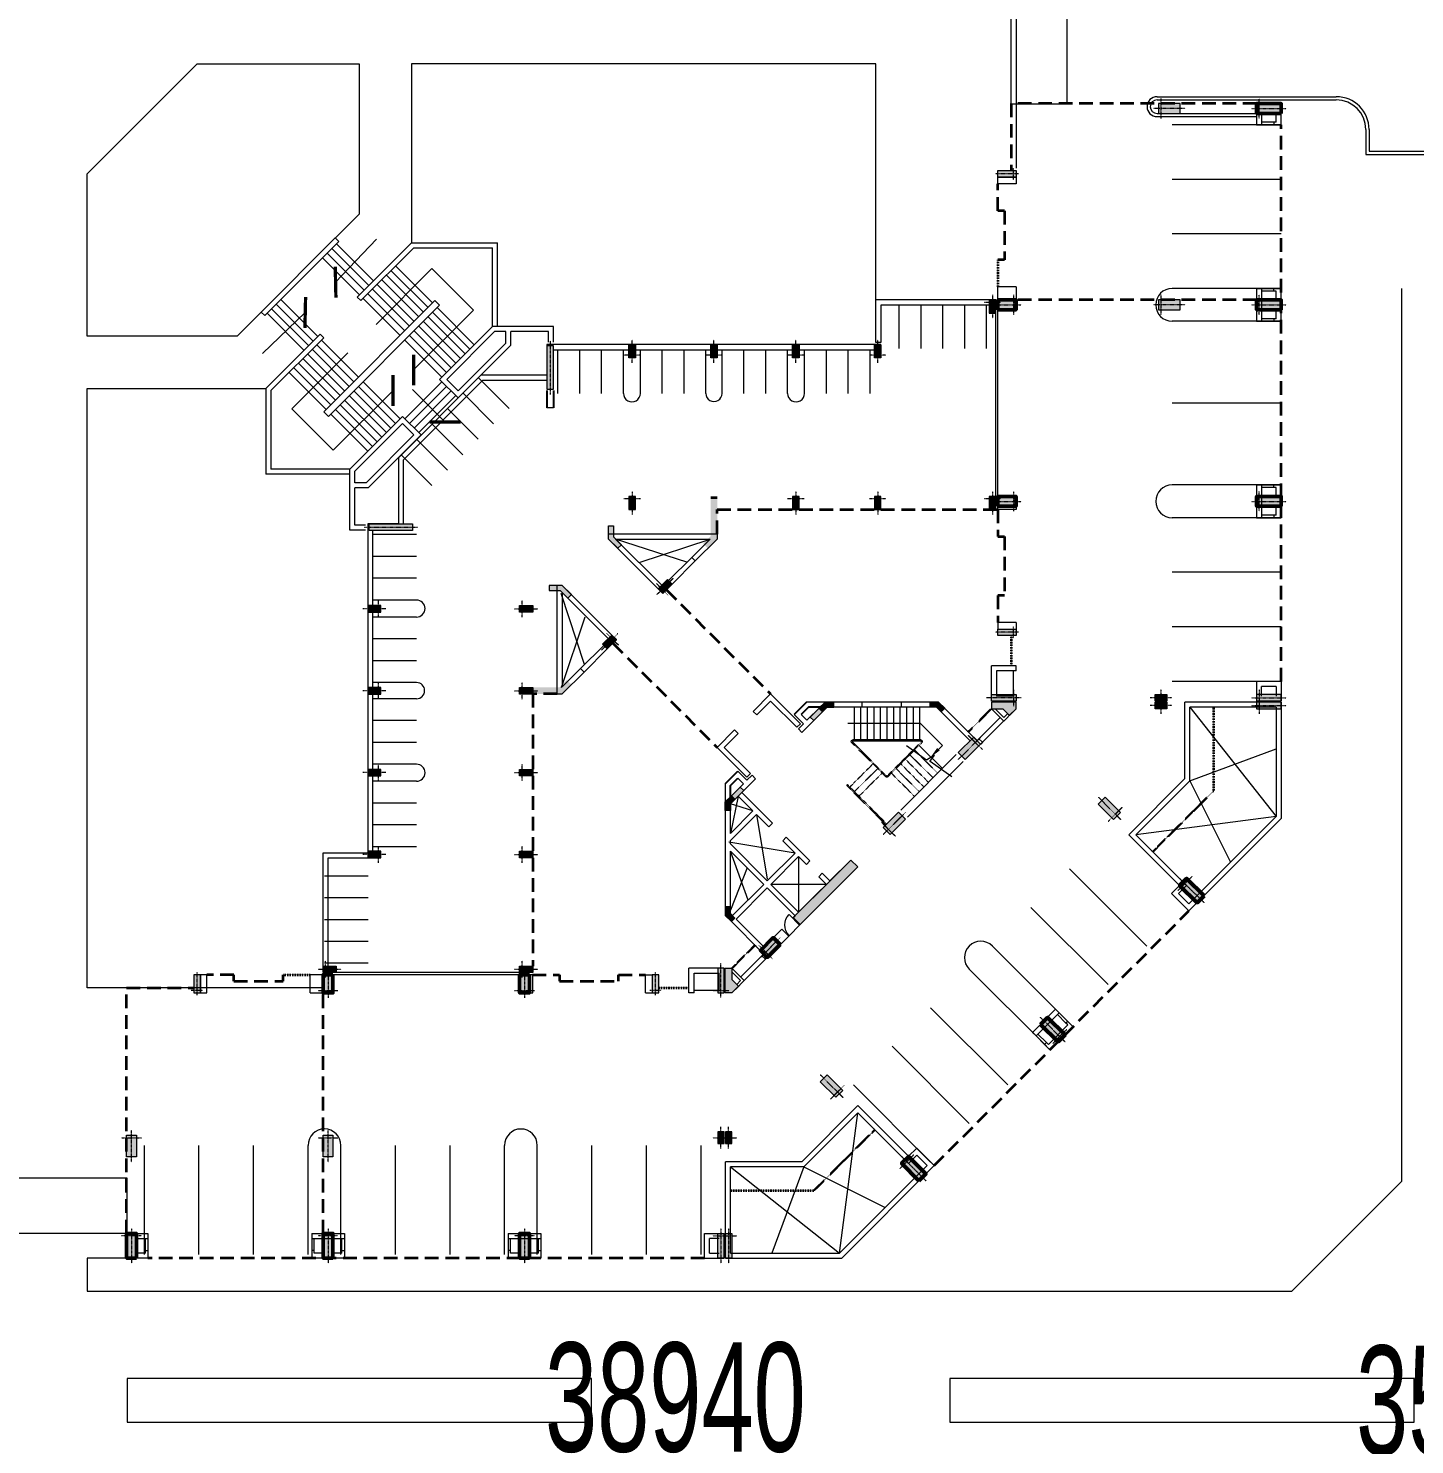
# Model space of a CAD drawing. Header units: inches. Extents: x 5542223 to 12533222, y 497239 to 5189502.
# Drawn here: x 7042646 to 7106153, y 2111526 to 2176415 of the extents above; entities that cross this region are included whole.
import ezdxf

# ---------------------------------------------------------------- set-up
doc = ezdxf.new("R2010")
doc.units = ezdxf.units.IN
doc.header["$MEASUREMENT"] = 0
for name, pattern in [('CENTER2', [1.125, 0.75, -0.125, 0.125, -0.125]), ('HIDDEN2', [0.1875, 0.125, -0.0625]), ('HIDDENX2', [0.75, 0.5, -0.25])]:
    doc.linetypes.add(name, pattern=pattern)
doc.layers.get('0').update_dxf_attribs({"color": 1})
for name, color, linetype, lineweight in [('BlockSch', 7, 'Continuous', 30), ('DOOR', 7, 'Continuous', 9), ('Parapet', 253, 'Continuous', 9), ('parking', 7, 'Continuous', 13), ('Phase-I', 253, 'Continuous', 13), ('Road', 7, 'Continuous', 15), ('Road_CStone', 8, 'Continuous', 15), ('S_COL', 7, 'Continuous', 9), ('S_COLFILL', 7, 'Continuous', 0), ('S_Ele2', 7, 'Continuous', 15), ('S_elev5', 253, 'Continuous', 25), ('S_GRID', 7, 'CENTER2', 9), ('S_Projection', 8, 'HIDDEN2', 35), ('S_Railling', 7, 'Continuous', 13), ('s_stair', 253, 'Continuous', 15), ('S_WALL', 7, 'Continuous', 15), ('S_WinCill', 7, 'Continuous', 13), ('SchLandscape', 7, 'Continuous', 13), ('SchSteps', 9, 'Continuous', 18), ('WALL', 7, 'Continuous', 30)]:
    doc.layers.add(name, color=color, linetype=linetype, lineweight=lineweight)
doc.layers.add('C_Wall', color=7, linetype='Continuous', lineweight=25, true_color=0x46007b, plot=False)
doc.styles.add('NITIN', font='ARIALN.TTF', dxfattribs={"width": 0.75})
doc.styles.add('shweta', font='arial.ttf')
doc.dimstyles.new('Dim', dxfattribs={"dimtxt": 5000, "dimasz": 3000, "dimexe": 200, "dimexo": 100, "dimgap": 1000, "dimtad": 1, "dimtxsty": 'NITIN', "dimcen": 2.5, "dimdle": 2000, "dimclrd": 256, "dimclre": 256, "dimclrt": 256, "dimadec": 0, "dimazin": 0, "dimtfac": 1, "dimtmove": 0, "dimatfit": 3, "dimfxl": 1, "dimlwd": -1, "dimlwe": -1, "dimarcsym": 0})
doc.dimstyles.new('nitin', dxfattribs={"dimscale": 0, "dimtxt": 500, "dimasz": 250, "dimexe": 100, "dimexo": 50, "dimgap": 1, "dimtad": 1, "dimdec": 1, "dimzin": 0, "dimdsep": 46, "dimtxsty": 'shweta', "dimblk": 'ARCHTICK', "dimcen": 250, "dimdle": 100, "dimclrd": 256, "dimclre": 256, "dimclrt": 256, "dimadec": 1, "dimazin": 0, "dimtfac": 1, "dimtdec": 1, "dimtmove": 2, "dimatfit": 3, "dimldrblk": 'ARCHTICK', "dimfxl": 1, "dimlwd": -1, "dimlwe": -1, "dimarcsym": 0})

# ---------------------------------------------------------------- blocks, each defined once
blk = doc.blocks.new('*D162')
at = {"layer": 'BlockSch', "ltscale": 0.1, "transparency": 16777216}
for p, q in [((7052817, 2110335), (7052817, 2109919)), ((7091757, 2110335), (7091757, 2109919)), ((7055817, 2110119), (7088757, 2110119))]:
    blk.add_line(p, q, dxfattribs=at)
for points in [[(7055817, 2110619), (7055817, 2109619), (7052817, 2110119)], [(7088757, 2110619), (7088757, 2109619), (7091757, 2110119)]]:
    blk.add_solid(points, dxfattribs=at)
at = {"layer": 'Defpoints', "color": 0, "ltscale": 0.1, "transparency": 16777216}
for p in [(7052817, 2110435), (7091757, 2110435), (7091757, 2110119)]:
    blk.add_point(p, dxfattribs=at)
at = {"layer": 'BlockSch', "ltscale": 0.1, "transparency": 16777216, "insert": (7072287, 2113672), "char_height": 5000, "attachment_point": 5, "style": 'NITIN'}
blk.add_mtext('38940', dxfattribs=at)
blk = doc.blocks.new('*D163')
at = {"layer": 'BlockSch', "ltscale": 0.1, "transparency": 16777216}
for p, q in [((7091757, 2110016), (7091757, 2110178)), ((7127125, 2110016), (7127125, 2110178)), ((7094757, 2109978), (7124125, 2109978))]:
    blk.add_line(p, q, dxfattribs=at)
for points in [[(7094757, 2110478), (7094757, 2109478), (7091757, 2109978)], [(7124125, 2110478), (7124125, 2109478), (7127125, 2109978)]]:
    blk.add_solid(points, dxfattribs=at)
at = {"layer": 'Defpoints', "color": 0, "ltscale": 0.1, "transparency": 16777216}
for p in [(7091757, 2109916), (7127125, 2109978), (7127125, 2109916)]:
    blk.add_point(p, dxfattribs=at)
at = {"layer": 'BlockSch', "ltscale": 0.1, "transparency": 16777216, "insert": (7109441, 2113531), "char_height": 5000, "attachment_point": 5, "style": 'NITIN'}
blk.add_mtext('35368', dxfattribs=at)
blk = doc.blocks.new('col 900')
at = {"layer": 'S_COL', "ltscale": 15}
blk.add_hatch(color=256, dxfattribs=at).paths.add_polyline_path([(-150, -715), (150, -715), (150, 115), (-150, 115)])
at = {"layer": 'S_COL', "color": 6, "linetype": 'CENTER2', "ltscale": 0.1}
for p, q in [((-265, 0), (265, 0)), ((0, 225), (0, -830))]:
    blk.add_line(p, q, dxfattribs=at)
at = {"layer": 'S_COL', "ltscale": 15}
blk.add_lwpolyline([(-150, -715), (150, -715), (150, 115), (-150, 115)], close=True, dxfattribs=at)
blk = doc.blocks.new('COL450X1000')
at = {"layer": 'S_COL', "ltscale": 15}
blk.add_hatch(color=256, dxfattribs=at).paths.add_polyline_path([(225, 885), (-225, 885), (-225, -115), (225, -115)])
blk.add_lwpolyline([(225, 885), (-225, 885), (-225, -115), (225, -115)], close=True, dxfattribs=at)
at = {"layer": 'S_GRID', "color": 6, "ltscale": 0.1}
for p, q in [((0, 1115), (0, -345)), ((-455, 0), (455, 0))]:
    blk.add_line(p, q, dxfattribs=at)
blk = doc.blocks.new('CLO300X530M')
at = {"layer": 'S_COLFILL', "ltscale": 15}
blk.add_hatch(color=256, dxfattribs=at).paths.add_polyline_path([(265, -150), (-265, -150), (-265, 150), (265, 150)])
at = {"layer": 'S_COL', "ltscale": 15}
blk.add_lwpolyline([(265, -150), (-265, -150), (-265, 150), (265, 150)], close=True, dxfattribs=at)
at = {"layer": 'S_GRID', "ltscale": 0.1}
for p, q in [((-495, 0), (495, 0)), ((0, -380), (0, 380))]:
    blk.add_line(p, q, dxfattribs=at)
blk = doc.blocks.new('COL 300x715')
at = {"layer": 'S_COL', "ltscale": 15}
blk.add_hatch(color=256, dxfattribs=at).paths.add_polyline_path([(485, 150), (-115, 150), (-115, -150), (485, -150)])
at = {"layer": 'S_COL', "color": 6, "linetype": 'CENTER2', "lineweight": 9, "ltscale": 0.1}
for p, q in [((-345, 0), (715, 0)), ((0, 380), (0, -380))]:
    blk.add_line(p, q, dxfattribs=at)
at = {"layer": 'S_COL', "ltscale": 15}
blk.add_lwpolyline([(485, 150), (-115, 150), (-115, -150), (485, -150)], close=True, dxfattribs=at)
blk = doc.blocks.new('COL450X830')
at = {"layer": 'S_COL', "ltscale": 15}
blk.add_hatch(color=256, dxfattribs=at).paths.add_polyline_path([(-225, -715), (225, -715), (225, 115), (-225, 115)])
at = {"layer": 'S_COL', "color": 0, "lineweight": 50, "ltscale": 15}
blk.add_lwpolyline([(-225, -715), (225, -715), (225, 115), (-225, 115)], close=True, dxfattribs=at)
at = {"layer": 'S_GRID', "color": 6, "lineweight": 9, "ltscale": 0.1}
blk.add_line((455, 0), (-455, 0), dxfattribs=at)
at = {"layer": 'S_GRID', "lineweight": 9, "ltscale": 0.1}
blk.add_line((0, -945), (0, 345), dxfattribs=at)
blk = doc.blocks.new('col450x2100')
at = {"layer": 'S_COL', "ltscale": 15}
blk.add_hatch(color=256, dxfattribs=at).paths.add_polyline_path([(992.5, 150), (992.5, -150), (-992.5, -150), (-992.5, 150)])
blk.add_lwpolyline([(992.5, 150), (992.5, -150), (-992.5, -150), (-992.5, 150)], close=True, dxfattribs=at)
at = {"layer": 'S_GRID', "ltscale": 0.1}
blk.add_line((1222.5, 0), (-1222.5, 0), dxfattribs=at)
blk = doc.blocks.new('Col1130x300')
at = {"layer": 'S_COL', "ltscale": 15}
blk.add_hatch(color=256, dxfattribs=at).paths.add_polyline_path([(-1015, 150), (115, 150), (115, -150), (-1015, -150)])
at = {"layer": 'S_COL', "color": 0, "ltscale": 15}
blk.add_lwpolyline([(-1015, 150), (115, 150), (115, -150), (-1015, -150)], close=True, dxfattribs=at)
at = {"layer": 'S_GRID', "color": 6, "ltscale": 0.1}
for p, q in [((345, 0), (-1245, 0)), ((0, 380), (0, -380))]:
    blk.add_line(p, q, dxfattribs=at)
blk = doc.blocks.new('Col1130x450')
at = {"layer": 'S_COL', "ltscale": 15}
blk.add_hatch(color=256, dxfattribs=at).paths.add_polyline_path([(-1015, 225), (115, 225), (115, -225), (-1015, -225)])
at = {"layer": 'S_COL', "color": 0, "lineweight": 50, "ltscale": 15}
blk.add_lwpolyline([(-1015, 225), (115, 225), (115, -225), (-1015, -225)], close=True, dxfattribs=at)
at = {"layer": 'S_GRID', "color": 6, "ltscale": 0.1}
for p, q in [((345, 0), (-1245, 0)), ((0, 455), (0, -455))]:
    blk.add_line(p, q, dxfattribs=at)
blk = doc.blocks.new('col300xx300')
at = {"layer": 'S_COLFILL', "ltscale": 15}
blk.add_hatch(color=256, dxfattribs=at).paths.add_polyline_path([(395, 230), (395, 0), (0, 0), (-279, 279), (-117, 442), (95, 230)])
at = {"layer": 'S_COL', "ltscale": 15}
blk.add_lwpolyline([(395, 230), (395, 0), (0, 0), (-279, 279), (-117, 442), (95, 230)], close=True, dxfattribs=at)
blk = doc.blocks.new('Door')
for p, q in [((0, 0.458), (0, 0.444)), ((0, 0.458), (0.917, 0.458)), ((0, 0.444), (0.917, 0.444))]:
    blk.add_line(p, q)
blk.add_arc((0, 0.458), 0.917, 270, 360)
blk = doc.blocks.new('collift')
at = {"layer": 'S_COL'}
blk.add_hatch(color=256, dxfattribs=at).paths.add_polyline_path([(159, -159), (-159, 159), (2475, 2793), (2793, 2475)])
at = {"layer": 'S_COL', "ltscale": 15}
blk.add_lwpolyline([(159, -159), (-159, 159), (2475, 2793), (2793, 2475)], close=True, dxfattribs=at)
blk = doc.blocks.new('arrow1')
at = {"ltscale": 15}
blk.add_lwpolyline([(-177, -177), (-530, -530), (474, -1530), (3801, -1530)], dxfattribs=at)
blk.add_solid([(-412, -295), (0, 0), (-295, -412)], dxfattribs=at)
blk = doc.blocks.new('1COL')
at = {"layer": 'S_COL'}
h = blk.add_hatch(color=256, dxfattribs=at)
h.paths.add_polyline_path([(545, 80), (0, 80), (0, 0), (300, 0), (512, -212), (913, -613), (1076, -451)])
h.paths.add_polyline_path([(395, 230), (0, 230), (0, 80), (545, 80)])
blk.add_line((1076, -451), (395, 230), dxfattribs=at)
blk.add_lwpolyline([(1076, -451), (913, -613), (300, 0), (0, 0), (0, 230), (395, 230), (1076, -451)], close=True, dxfattribs=at)
blk = doc.blocks.new('ACA_S3')
at = {"layer": 'S_COL'}
h = blk.add_hatch(color=256, dxfattribs=at)
h.paths.add_polyline_path([(-24825, -15922), (-24825, -15774), (-24710, -15774), (-24710, -15922)])
h.paths.add_polyline_path([(-24825, -16074), (-24825, -15922), (-24710, -15922), (-24710, -16074)])
for points in [[(-24710, -16074), (-24710, -15774), (-22872, -15774), (-22448, -16199), (-22660, -16411), (-22997, -16074)], [(-23472, -20751), (-23472, -20521), (-22968, -20521), (-22611, -20164), (-22448, -20327), (-22872, -20751)], [(-20751, -23472), (-20521, -23472), (-20521, -22968), (-20164, -22611), (-20327, -22448), (-20751, -22872)], [(-16074, -24710), (-15774, -24710), (-15774, -22872), (-16199, -22448), (-16411, -22660), (-16074, -22997)]]:
    blk.add_hatch(color=256, dxfattribs=at).paths.add_polyline_path(points)
h = blk.add_hatch(color=256, dxfattribs=at)
h.paths.add_polyline_path([(-15922, -24825), (-15774, -24825), (-15774, -24710), (-15922, -24710)])
h.paths.add_polyline_path([(-16074, -24825), (-15922, -24825), (-15922, -24710), (-16074, -24710)])
at = {"layer": 'S_COLFILL', "ltscale": 15}
for points in [[(-15101, -2079), (-15401, -2079), (-15401, -3209), (-15101, -3209), (-15101, -2691), (-14796, -2385)], [(-2079, -15101), (-2079, -15401), (-3209, -15401), (-3209, -15101), (-2691, -15101), (-2385, -14796)]]:
    blk.add_hatch(color=256, dxfattribs=at).paths.add_polyline_path(points)
at = {"ltscale": 15}
blk.add_lwpolyline([(-5025, -11977), (-6023, -12685), (-6029, -12681), (-5825, -12970), (-6183, -12749), (-7101, -13400)], dxfattribs=at)
at = {"layer": 'C_Wall', "ltscale": 15}
for p, q in [((-15170, -11062), (-15170, -11586)), ((-15170, -11586), (-14835, -11921)), ((-15400, -11681), (-14835, -12246)), ((-11681, -15400), (-12247, -14835)), ((-11586, -15170), (-11921, -14835)), ((-11062, -15170), (-11586, -15170)), ((-23572, -29675), (-23572, -28883)), ((-23272, -29675), (-23272, -28883))]:
    blk.add_line(p, q, dxfattribs=at)
at = {"layer": 'DOOR', "ltscale": 15}
blk.add_line((-11968, -5215), (-12498, -4685), dxfattribs=at)
at = {"layer": 'Parapet', "ltscale": 15}
for p, q in [((-13640, -3868), (-14700, -2808)), ((-13478, -3705), (-14537, -2646)), ((-3705, -13478), (-2646, -14537)), ((-3868, -13640), (-2808, -14700)), ((-7330, -15170), (-9130, -15170)), ((-7330, -15400), (-9130, -15400))]:
    blk.add_line(p, q, dxfattribs=at)
at = {"layer": 'S_COL', "ltscale": 15}
for points in [[(-15101, -2079), (-15401, -2079), (-15401, -3209), (-15101, -3209), (-15101, -2691), (-14796, -2385), (-15101, -2079)], [(-2079, -15101), (-2079, -15401), (-3209, -15401), (-3209, -15101), (-2691, -15101), (-2385, -14796), (-2079, -15101)]]:
    blk.add_lwpolyline(points, dxfattribs=at)
at = {"layer": 'S_COL'}
for points in [[(-23472, -20751), (-23472, -20521), (-22968, -20521), (-22611, -20164), (-22448, -20327), (-22872, -20751)], [(-20751, -23472), (-20521, -23472), (-20521, -22968), (-20164, -22611), (-20327, -22448), (-20751, -22872)]]:
    blk.add_lwpolyline(points, close=True, dxfattribs=at)
at = {"layer": 'S_Ele2', "ltscale": 0.25}
for p, q in [((-15170, 5883), (-10163, 9838)), ((-11801, 5883), (-13267, 9838)), ((-10163, 9838), (-9327, 3408)), ((-11801, 5883), (-8073, 7747)), ((-13972, -10253), (-13478, -7287)), ((5883, -11801), (7747, -8073)), ((-12205, -8485), (-15245, -8980)), ((-14813, -11094), (-15170, -9380)), ((9838, -10163), (3408, -9327)), ((5883, -15170), (9838, -10163)), ((-14135, -10416), (-15171, -10737)), ((5883, -11801), (9838, -13267))]:
    blk.add_line(p, q, dxfattribs=at)
at = {"layer": 'S_Ele2', "ltscale": 0.1}
for p, q in [((-15750, -2197), (-16835, -2197)), ((-2197, -15750), (-2197, -16835))]:
    blk.add_line(p, q, dxfattribs=at)
at = {"layer": 'S_Ele2', "ltscale": 15}
for p, q in [((-12042, -8323), (-12042, -5777)), ((-14405, -7815), (-15170, -5873)), ((-14354, -6336), (-15170, -8580)), ((-10769, -7050), (-13315, -7050))]:
    blk.add_line(p, q, dxfattribs=at)
at = {"layer": 'S_Projection', "ltscale": 5000}
for p, q in [((-16350, 10068), (-41850, 10068)), ((-42825, 8938), (-42825, -2312)), ((-33825, 8938), (-33825, -2082)), ((-5834, 5834), (5834, -5834)), ((-42825, -2312), (-39750, -2312)), ((-37915, -2912), (-39150, -2912)), ((-37915, -2612), (-35660, -2612)), ((-37915, -2612), (-37915, -2912)), ((-35660, -2612), (-35660, -2912)), ((-20547, -18100), (-15775, -13328)), ((-18100, -20547), (-13329, -15775)), ((10068, -16350), (10068, -41850)), ((8938, -33825), (-2082, -33825)), ((-2612, -35660), (-2912, -35660)), ((-2612, -37915), (-2612, -35660)), ((-2612, -37915), (-2912, -37915)), ((-2912, -37915), (-2912, -39150)), ((-2312, -42825), (-2312, -39750)), ((8938, -42825), (-2312, -42825))]:
    blk.add_line(p, q, dxfattribs=at)
at = {"layer": 'S_Projection'}
for p, q in [((-11346, 6983), (-15171, 6983)), ((-11346, 6983), (-8549, 4186)), ((-18450, -2312), (-17065, -2312)), ((-35660, -2912), (-34425, -2912)), ((-14043, -4267), (-15101, -3209)), ((6983, -11346), (4186, -8549)), ((6983, -11346), (6983, -15171)), ((-4267, -14043), (-3209, -15101)), ((-2312, -18450), (-2312, -17065)), ((-2912, -35660), (-2912, -34425))]:
    blk.add_line(p, q, dxfattribs=at)
at = {"layer": 'S_Projection', "ltscale": 5000}
for points in [[(-24227, -2912), (-22990, -2912), (-22990, -2612), (-20287, -2612), (-20287, -2912), (-19050, -2912)], [(-23100, -15774), (-24225, -15774), (-24225, -3312)], [(-2912, -24227), (-2912, -22990), (-2612, -22990), (-2612, -20287), (-2912, -20287), (-2912, -19050)], [(-15774, -23100), (-15774, -24225), (-2912, -24225)]]:
    blk.add_lwpolyline(points, dxfattribs=at)
at = {"layer": 'S_Railling', "ltscale": 15}
for p, q in [((-24825, -2912), (-33375, -2912)), ((-24825, -3012), (-33220, -3012)), ((-7050, -10133), (-4504, -12678)), ((-7368, -10451), (-4823, -12997)), ((-6451, -13620), (-9558, -13620)), ((-6451, -13670), (-9558, -13670)), ((-3012, -24825), (-3012, -33220)), ((-2912, -24825), (-2912, -33375))]:
    blk.add_line(p, q, dxfattribs=at)
at = {"layer": 'S_Railling', "linetype": 'HIDDENX2', "ltscale": 0.15}
for p, q in [((-8040, -9779), (-9843, -11582)), ((-8004, -9815), (-9808, -11618)), ((-9808, -11618), (-9843, -11582)), ((-8058, -11989), (-9611, -13542)), ((-8022, -12024), (-9575, -13578)), ((-7987, -12024), (-6434, -13578)), ((-7951, -11989), (-6398, -13542))]:
    blk.add_line(p, q, dxfattribs=at)
for centre, radius, start, end in [((-8004, -12042), 75, 45, 135), ((-8004, -12042), 25, 45, 135), ((-9558, -13595), 75, 135, 270), ((-9558, -13595), 25, 135, 270)]:
    blk.add_arc(centre, radius, start, end, dxfattribs=at)
at = {"layer": 'S_Railling', "ltscale": 15}
for centre, radius, start, end in [((-9558, -13645), 25, 90, 270), ((-6451, -13595), 75, 270, 45), ((-6451, -13595), 25, 270, 45)]:
    blk.add_arc(centre, radius, start, end, dxfattribs=at)
at = {"layer": 's_stair', "linetype": 'HIDDENX2', "ltscale": 0.15}
for p, q in [((-8641, -12572), (-9702, -11512)), ((-8429, -12360), (-9489, -11300)), ((-8217, -12148), (-9277, -11087)), ((-6732, -11087), (-7792, -12148)), ((-6520, -11300), (-7580, -12360)), ((-6307, -11512), (-7368, -12572)), ((-6095, -11724), (-7156, -12784)), ((-5883, -11936), (-6944, -12997)), ((-5671, -12148), (-6732, -13209))]:
    blk.add_line(p, q, dxfattribs=at)
at = {"layer": 's_stair'}
for p, q in [((-5459, -12360), (-6520, -13421)), ((-9486, -13670), (-9486, -15170)), ((-9186, -13670), (-9186, -15170)), ((-8886, -13670), (-8886, -15170)), ((-8586, -13670), (-8586, -15170)), ((-8286, -13670), (-8286, -15170)), ((-7986, -13670), (-7986, -15170)), ((-7686, -13670), (-7686, -15170)), ((-7386, -13670), (-7386, -15170)), ((-7086, -13670), (-7086, -15170)), ((-6786, -13670), (-6786, -15170)), ((-6486, -13670), (-6486, -15170))]:
    blk.add_line(p, q, dxfattribs=at)
at = {"layer": 'S_WALL'}
for p, q in [((-41850, 10068), (-42825, 10068)), ((-42825, 9723), (-42825, 10068)), ((-41965, 9838), (-42375, 9838)), ((-42375, 9838), (-42375, 9168)), ((-41965, 9838), (-41965, 9723)), ((-41850, 9723), (-41850, 10068)), ((-32850, 10068), (-34350, 10068)), ((-34350, 9723), (-34350, 10068)), ((-34235, 9838), (-34235, 9723)), ((-33825, 9838), (-34235, 9838)), ((-32965, 9838), (-33375, 9838)), ((-32965, 9838), (-32965, 9723)), ((-32850, 9723), (-32850, 10068)), ((-23850, 10068), (-25350, 10068)), ((-25350, 9723), (-25350, 10068)), ((-25235, 9838), (-25235, 9723)), ((-24825, 9838), (-25235, 9838)), ((-23965, 9838), (-24375, 9838)), ((-23965, 9838), (-23965, 9723)), ((-23850, 9723), (-23850, 10068)), ((-16350, 10068), (-16350, 8938)), ((-16350, 10068), (-15450, 10068)), ((-16120, 9838), (-15680, 9838)), ((-16120, 9838), (-16120, 9168)), ((-15450, 10068), (-15450, 8938)), ((-15400, 10068), (-10068, 10068)), ((-15170, 9838), (-10163, 9838)), ((-10163, 9838), (-6368, 6042)), ((-10068, 10068), (-5834, 5834)), ((-42825, 8938), (-42825, 9723)), ((-42375, 9168), (-41850, 9168)), ((-41850, 8938), (-41850, 9168)), ((-34350, 8938), (-34350, 9168)), ((-34350, 9168), (-32850, 9168)), ((-32850, 8938), (-32850, 9168)), ((-25350, 8938), (-25350, 9168)), ((-25350, 9168), (-23850, 9168)), ((-23850, 8938), (-23850, 9168)), ((-6368, 6042), (-6159, 5834)), ((-7004, 5731), (-9327, 3408)), ((-9327, 3083), (-7004, 5406)), ((-6159, 5834), (-6633, 5360)), ((-5834, 5834), (-6633, 5035)), ((-530, 530), (-774, 286)), ((-685, 197), (-774, 286)), ((-604, 279), (-685, 197)), ((286, -612), (-604, 279)), ((530, -530), (-530, 530)), ((-1167, -106), (-1329, -269)), ((-269, -1330), (-1329, -269)), ((-106, -1167), (-1167, -106)), ((286, -612), (205, -693)), ((530, -530), (286, -774)), ((-106, -1167), (-269, -1330)), ((286, -775), (205, -693)), ((-34425, -2082), (-34425, -2912)), ((-33825, -2912), (-34425, -2912)), ((5834, -5834), (5035, -6633)), ((10068, -10068), (5834, -5834)), ((5834, -6159), (5360, -6633)), ((6042, -6368), (5834, -6159)), ((9838, -10163), (6042, -6368)), ((3083, -9327), (5406, -7004)), ((5731, -7004), (3408, -9327)), ((9838, -15170), (9838, -10163)), ((10068, -15400), (10068, -10068)), ((10068, -15450), (8938, -15450)), ((10068, -16350), (10068, -15450)), ((9838, -16120), (9168, -16120)), ((9838, -16120), (9838, -15680)), ((10068, -16350), (8938, -16350)), ((8938, -23850), (9168, -23850)), ((9168, -25350), (9168, -23850)), ((9723, -23850), (10068, -23850)), ((9838, -23965), (9723, -23965)), ((9838, -23965), (9838, -24375)), ((10068, -23850), (10068, -25350)), ((9838, -25235), (9723, -25235)), ((9838, -24825), (9838, -25235)), ((8938, -25350), (9168, -25350)), ((9723, -25350), (10068, -25350)), ((8938, -32850), (9168, -32850)), ((9168, -34350), (9168, -32850)), ((9723, -32850), (10068, -32850)), ((9838, -32965), (9723, -32965)), ((9838, -32965), (9838, -33375)), ((10068, -32850), (10068, -34350)), ((-2912, -33825), (-2912, -34425)), ((8938, -34350), (9168, -34350)), ((9838, -34235), (9723, -34235)), ((9723, -34350), (10068, -34350)), ((9838, -33825), (9838, -34235)), ((-2082, -34425), (-2912, -34425)), ((8938, -41850), (9168, -41850)), ((9168, -42375), (9168, -41850)), ((9723, -41850), (10068, -41850)), ((9838, -41965), (9723, -41965)), ((9838, -41965), (9838, -42375)), ((10068, -41850), (10068, -42825)), ((8938, -42825), (9723, -42825)), ((9838, -42375), (9168, -42375)), ((9723, -42825), (10068, -42825))]:
    blk.add_line(p, q, dxfattribs=at)
at = {"layer": 'S_WALL', "ltscale": 0.5}
for p, q in [((-15400, 10068), (-15400, 5653)), ((-15170, 9838), (-15170, 5883)), ((-15680, 9168), (-16120, 9168)), ((-42825, 8938), (-41850, 8938)), ((-34350, 8938), (-32850, 8938)), ((-25350, 8938), (-23850, 8938)), ((-16350, 8938), (-15450, 8938)), ((-15400, 8938), (-15400, 6255)), ((-15170, 8938), (-15170, 6485)), ((-7004, 5731), (-6633, 5360)), ((-6633, 5035), (-7004, 5406)), ((5035, -6633), (5406, -7004)), ((5731, -7004), (5360, -6633)), ((10068, -15400), (5653, -15400)), ((9838, -15170), (5883, -15170)), ((8938, -15400), (6255, -15400)), ((8938, -15170), (6485, -15170)), ((8938, -16350), (8938, -15450)), ((9168, -15680), (9168, -16120)), ((8938, -25350), (8938, -23850)), ((8938, -34350), (8938, -32850)), ((8938, -42825), (8938, -41850))]:
    blk.add_line(p, q, dxfattribs=at)
at = {"layer": 'S_WALL', "ltscale": 15}
for p, q in [((-41965, 9723), (-41850, 9723)), ((-34235, 9723), (-34350, 9723)), ((-32965, 9723), (-32850, 9723)), ((-25235, 9723), (-25350, 9723)), ((-23965, 9723), (-23850, 9723)), ((-11801, 5883), (-15170, 5883)), ((-11801, 5883), (-9327, 3408)), ((-11896, 5653), (-15400, 5653)), ((-11896, 5653), (-9327, 3083)), ((-34425, -2082), (-33825, -2082)), ((-19050, -2082), (-19050, -2912)), ((-19050, -2082), (-18750, -2082)), ((-17065, -2082), (-17065, -3212)), ((-16835, -2082), (-17065, -2082)), ((-17065, -2312), (-17065, -3212)), ((-16835, -2082), (-16835, -2982)), ((-16835, -2197), (-16835, -2982)), ((-15680, -2197), (-15680, -2982)), ((-15450, -2082), (-15450, -3212)), ((-15450, -2082), (-15450, -3212)), ((-14938, -2242), (-14536, -2645)), ((-14877, -2466), (-14699, -2644)), ((-33825, -3012), (-33825, -8502)), ((-19050, -2797), (-19050, -2912)), ((-19050, -2912), (-18750, -2912)), ((-15450, -3212), (-17065, -3212)), ((-16835, -2982), (-15680, -2982)), ((-15101, -3047), (-14699, -2644)), ((-15101, -3209), (-14536, -2645)), ((-33595, -3312), (-33595, -8272)), ((-13477, -3705), (-15400, -5628)), ((-13560, -3621), (-13722, -3784)), ((-13722, -3784), (-13641, -3865)), ((-13560, -3621), (-13478, -3703)), ((-13477, -3705), (-12498, -4685)), ((-13633, -4186), (-14906, -5459)), ((-13633, -4186), (-12816, -5003)), ((-12816, -5003), (-12498, -4685)), ((-15400, -5628), (-15400, -11681)), ((-15170, -5723), (-15170, -8580)), ((-15068, -5621), (-13640, -7050)), ((-14906, -5459), (-13478, -6887)), ((-12205, -5614), (-13478, -6887)), ((-12042, -5777), (-13315, -7050)), ((-12286, -5533), (-11968, -5215)), ((-12286, -5533), (-12205, -5614)), ((-12042, -5777), (-10769, -7050)), ((-11968, -5215), (-9334, -7849)), ((-13640, -7050), (-15170, -8580)), ((-13315, -7050), (-12042, -8323)), ((-10769, -7050), (-11123, -7403)), ((-13478, -7212), (-15170, -8905)), ((-13478, -7212), (-12205, -8485)), ((-11123, -7403), (-10960, -7566)), ((-10607, -7212), (-10960, -7566)), ((-10607, -7212), (-9652, -8167)), ((-33595, -8272), (-31545, -8272)), ((-31545, -8272), (-31545, -23272)), ((-11526, -8132), (-12608, -9214)), ((-11689, -7969), (-12042, -8323)), ((-11689, -7969), (-11526, -8132)), ((-9652, -8167), (-9334, -7849)), ((-33825, -8502), (-31775, -8502)), ((-15170, -8905), (-15170, -9055)), ((-15170, -9055), (-13972, -10253)), ((-12205, -8485), (-12770, -9051)), ((-12770, -9051), (-12608, -9214)), ((-15170, -9380), (-14135, -10416)), ((-15170, -9380), (-15170, -10737)), ((-13407, -9687), (-13972, -10253)), ((-13407, -9687), (-13244, -9850)), ((5653, -11896), (3083, -9327)), ((5883, -11801), (3408, -9327)), ((-13244, -9850), (-14651, -11257)), ((-14813, -11094), (-15170, -10737)), ((-14135, -10416), (-14813, -11094)), ((-15170, -11062), (-14573, -11660)), ((-14835, -11921), (-14573, -11660)), ((-14014, -11893), (-14651, -11257)), ((-15775, -13328), (-14411, -11964)), ((-15450, -13328), (-14248, -12127)), ((-14835, -12246), (-14411, -11822)), ((-14411, -11822), (-14177, -12056)), ((-14248, -12127), (-14411, -11964)), ((-14177, -12056), (-14015, -11893)), ((5653, -11896), (5653, -15400)), ((5883, -11801), (5883, -15170)), ((-14976, -14127), (-15775, -13328)), ((-14813, -13965), (-15450, -13328)), ((-3705, -13477), (-5628, -15400)), ((-3621, -13560), (-3784, -13722)), ((-3621, -13560), (-3703, -13478)), ((-14976, -14127), (-14813, -13965)), ((-13329, -15450), (-12127, -14248)), ((-12127, -14248), (-11964, -14411)), ((-12056, -14177), (-11893, -14014)), ((-11822, -14410), (-12056, -14177)), ((-10737, -15170), (-11893, -14014)), ((-4186, -13633), (-5723, -15170)), ((-3784, -13722), (-3865, -13641)), ((-14128, -14976), (-13965, -14813)), ((-13329, -15450), (-13965, -14813)), ((-13329, -15775), (-11964, -14411)), ((-12247, -14835), (-11822, -14410)), ((-11921, -14835), (-11660, -14573)), ((-11660, -14573), (-11062, -15170)), ((-3209, -15101), (-2645, -14536)), ((-3047, -15101), (-2644, -14699)), ((-2242, -14938), (-2645, -14536)), ((-2466, -14877), (-2644, -14699)), ((-13329, -15775), (-14128, -14976)), ((-9130, -15400), (-11681, -15400)), ((-9130, -15170), (-10437, -15170)), ((-9130, -15170), (-9130, -15400)), ((-5723, -15170), (-7330, -15170)), ((-7330, -15170), (-7330, -15400)), ((-5628, -15400), (-7330, -15400)), ((-3212, -15450), (-3212, -17065)), ((-2082, -15450), (-3212, -15450)), ((-2082, -15450), (-3212, -15450)), ((-23102, -15774), (-22872, -15774)), ((-23102, -15774), (-23102, -20751)), ((-22872, -15774), (-21868, -16779)), ((-22872, -20426), (-22872, -16100)), ((-22872, -16100), (-22031, -16941)), ((-2197, -15680), (-2982, -15680)), ((-2982, -16835), (-2982, -15680)), ((-22031, -16941), (-21868, -16779)), ((-2197, -16835), (-2982, -16835)), ((-2082, -16835), (-2982, -16835)), ((-2082, -16835), (-2082, -17065)), ((-2312, -17065), (-3212, -17065)), ((-2082, -17065), (-3212, -17065)), ((-20971, -18001), (-20808, -17838)), ((-20971, -18001), (-20709, -18263)), ((-20970, -18002), (-20807, -17839)), ((-20808, -17838), (-20384, -18263)), ((-22872, -20751), (-20384, -18263)), ((-22872, -20426), (-20709, -18263)), ((-2912, -19050), (-2912, -18750)), ((-2082, -19050), (-2082, -18750)), ((-2082, -19050), (-2912, -19050)), ((-2797, -19050), (-2912, -19050)), ((-22872, -20751), (-23102, -20751)), ((-20751, -22872), (-18263, -20384)), ((-20426, -22872), (-18263, -20709)), ((-17839, -20808), (-18263, -20384)), ((-18001, -20971), (-18263, -20709)), ((-18002, -20970), (-17840, -20807)), ((-18001, -20971), (-17839, -20808)), ((-16942, -22030), (-16779, -21868)), ((-16100, -22872), (-16942, -22030)), ((-15775, -22872), (-16779, -21868)), ((-31545, -23272), (-31545, -23272)), ((-20751, -22872), (-20751, -23102)), ((-15774, -23102), (-20751, -23102)), ((-20426, -22872), (-16100, -22872)), ((-15774, -23102), (-15774, -22872)), ((9723, -23965), (9723, -23850)), ((-8574, -24825), (-8275, -24825)), ((9723, -25235), (9723, -25350)), ((-23272, -28883), (-23572, -28883)), ((9723, -32965), (9723, -32850)), ((-3312, -33595), (-8272, -33595)), ((-3312, -33595), (-8272, -33595)), ((-3012, -33825), (-8502, -33825)), ((-3312, -33825), (-8502, -33825)), ((-2082, -34425), (-2082, -33825)), ((9723, -34235), (9723, -34350)), ((9723, -41965), (9723, -41850))]:
    blk.add_line(p, q, dxfattribs=at)
at = {"layer": 'S_WALL', "ltscale": 0.5}
for points in [[(-39450, -2082), (-39150, -2082), (-39150, -2912), (-39450, -2912)], [(-2082, -39450), (-2082, -39150), (-2912, -39150), (-2912, -39450)]]:
    blk.add_lwpolyline(points, close=True, dxfattribs=at)
at = {"layer": 'S_WALL', "ltscale": 15}
for points in [[(-24375, -2082), (-24225, -2082), (-24225, -2912), (-24375, -2912)], [(-2082, -24375), (-2082, -24225), (-2912, -24225), (-2912, -24375)]]:
    blk.add_lwpolyline(points, close=True, dxfattribs=at)
for points in [[(-23272, -31545), (-23272, -31545), (-8272, -31545), (-8272, -31780), (-23572, -31780), (-23572, -30380), (-26601, -30380), (-30380, -26601), (-30380, -23572), (-31780, -23572), (-31780, -8502)], [(-30150, -23572), (-30150, -23572), (-30150, -26506), (-26506, -30150), (-23572, -30150)], [(-8272, -33595), (-8272, -31880), (-8502, -31880), (-8502, -33825)]]:
    blk.add_lwpolyline(points, dxfattribs=at)
at = {"layer": 'S_WinCill', "ltscale": 15}
for p, q in [((-42825, 9168), (-42825, 9723)), ((-41965, 9723), (-41965, 9168)), ((-41850, 9168), (-41850, 9723)), ((-34350, 9168), (-34350, 9723)), ((-34235, 9723), (-34235, 9168)), ((-32965, 9723), (-32965, 9168)), ((-32850, 9168), (-32850, 9723)), ((-25350, 9168), (-25350, 9723)), ((-25235, 9723), (-25235, 9168)), ((-23965, 9723), (-23965, 9168)), ((-23850, 9168), (-23850, 9723)), ((-774, 286), (-1167, -106)), ((-685, 197), (-1078, -195)), ((205, -693), (-187, -1085)), ((286, -774), (-106, -1167)), ((-21836, -19299), (-22917, -16055)), ((-21868, -16779), (-20807, -17839)), ((-21853, -17119), (-22917, -20381)), ((-22031, -16941), (-20970, -18002)), ((-16942, -22030), (-18002, -20970)), ((-16779, -21868), (-17840, -20807)), ((-17163, -21809), (-20426, -22872)), ((-19344, -21791), (-16100, -22872)), ((9168, -23850), (9723, -23850)), ((9723, -23965), (9168, -23965)), ((9723, -25235), (9168, -25235)), ((9168, -25350), (9723, -25350)), ((9168, -32850), (9723, -32850)), ((9723, -32965), (9168, -32965)), ((9723, -34235), (9168, -34235)), ((9168, -34350), (9723, -34350)), ((9168, -41850), (9723, -41850)), ((9723, -41965), (9168, -41965)), ((9168, -42825), (9723, -42825))]:
    blk.add_line(p, q, dxfattribs=at)
at = {"xscale": -1}
blk.add_blockref('arrow1', (-5989, -12891), dxfattribs=at)
at = {"layer": 'DOOR', "ltscale": 15, "xscale": 749.9999999999877, "yscale": 750, "zscale": 750, "rotation": 225.0000000000503}
blk.add_blockref('Door', (-12233, -4950), dxfattribs=at)
at = {"layer": 'S_COL', "ltscale": 15}
for name, p, rotation in [('Col1130x450', (-42600, 9053), 270), ('CLO300X530M', (-15250, 4553), 270), ('COL450X1000', (-10264, 2464), 135), ('Col1130x450', (5651, -7086), 224.758658065291), ('COL450X1000', (-7927, -9574), 224.9994174159683)]:
    blk.add_blockref(name, p, dxfattribs=dict(at, rotation=rotation))
at = {"layer": 'S_COL', "color": 7, "ltscale": 15}
for p, rotation in [((-33600, 9053), 270), ((-24600, 9053), 270), ((-81, -81), 45)]:
    blk.add_blockref('Col1130x450', p, dxfattribs=dict(at, rotation=rotation))
at = {"layer": 'S_COL', "ltscale": 15, "xscale": -1}
for name, p, rotation in [('Col1130x450', (-7086, 5651), 45.24134192527607), ('COL450X1000', (2464, -10264), 134.9999999999999), ('COL450X1000', (-3946, -13555), 45)]:
    blk.add_blockref(name, p, dxfattribs=dict(at, rotation=rotation))
at = {"layer": 'S_COL'}
for name, p in [('COL450X1000', (-42600, 4553)), ('COL450X1000', (-33600, 4553)), ('COL 300x715', (-33710, -3162)), ('COL 300x715', (-24710, -3162)), ('COL 300x715', (-24710, -8422)), ('COL 300x715', (-24710, -12172)), ('COL 300x715', (-24710, -15922)), ('col300xx300', (-10832, -15400)), ('COL 300x715', (-24710, -19672))]:
    blk.add_blockref(name, p, dxfattribs=at)
for name, p, rotation in [('CLO300X530M', (-15600, 4553), 270), ('Col1130x300', (-15600, -2197), 90), ('col300xx300', (-15401, -5628), 270), ('COL 300x715', (-20571, -18287), 135), ('COL 300x715', (-20571, -18288), 135), ('col 900', (-2197, -18600), 270), ('COL450X830', (-2197, -24600), 270), ('COL 300x715', (-19672, -31290), 270.000008697819), ('COL 300x715', (-15922, -31290), 270.000008697819), ('COL 300x715', (-12172, -31290), 270.000008697819), ('COL 300x715', (-8422, -31290), 270.000008697819), ('COL450X830', (-2197, -33600), 270), ('col 900', (-2197, -39600), 270)]:
    blk.add_blockref(name, p, dxfattribs=dict(at, rotation=rotation))
at = {"layer": 'S_COL', "xscale": -1}
for name, p in [('COL450X830', (-33600, -2197)), ('COL450X830', (-24600, -2197)), ('col 900', (-39600, -2197)), ('col 900', (-18600, -2197)), ('collift', (-9493, -8008)), ('COL 300x715', (-31290, -8422)), ('COL 300x715', (-31290, -12172)), ('COL 300x715', (-31290, -15922)), ('col300xx300', (-5628, -15400)), ('CLO300X530M', (4553, -15600)), ('COL 300x715', (-31290, -19672))]:
    blk.add_blockref(name, p, dxfattribs=at)
for name, p, rotation in [('COL450X830', (-13555, -3946), 45), ('col300xx300', (-15401, -10832), 270), ('Col1130x300', (-2197, -15600), 180), ('COL 300x715', (-18289, -20570), 134.9999999999999), ('COL 300x715', (-19672, -24710), 270.000008697819), ('COL 300x715', (-12172, -24710), 270.000008697819), ('COL 300x715', (-8422, -24710), 270.000008697819), ('COL 300x715', (-3162, -24710), 270), ('COL 300x715', (-3162, -33710), 270), ('COL450X1000', (4553, -33600), 270), ('COL450X1000', (4553, -42600), 270)]:
    blk.add_blockref(name, p, dxfattribs=dict(at, rotation=rotation))
at = {"layer": 'S_COL', "ltscale": 15, "xscale": -1}
for name, p in [('CLO300X530M', (4553, -15250)), ('Col1130x450', (9053, -42600))]:
    blk.add_blockref(name, p, dxfattribs=at)
at = {"layer": 'S_COL', "color": 7, "ltscale": 15, "xscale": -1}
for p in [(9053, -24600), (9053, -33600)]:
    blk.add_blockref('Col1130x450', p, dxfattribs=at)
at = {"layer": 'S_elev5', "xscale": -1, "rotation": 90}
blk.add_blockref('1COL', (-15170, -10437), dxfattribs=at)
at = {"layer": 'S_elev5', "rotation": 180}
blk.add_blockref('1COL', (-10437, -15170), dxfattribs=at)
at = {"layer": 'S_Projection', "xscale": -1, "rotation": 90}
for p in [(-15600, 9053), (-15250, 9053)]:
    blk.add_blockref('Col1130x300', p, dxfattribs=at)
at = {"layer": 'S_Projection', "rotation": 180}
for p in [(9053, -15250), (9053, -15600)]:
    blk.add_blockref('Col1130x300', p, dxfattribs=at)
at = {"layer": 'WALL', "xscale": -1}
blk.add_blockref('col450x2100', (-30725, -23422), dxfattribs=at)
at = {"layer": 'WALL', "rotation": 270}
blk.add_blockref('col450x2100', (-23422, -30725), dxfattribs=at)
blk = doc.blocks.new('A$C2D9B5C5D')
at = {"layer": 'SchSteps', "ltscale": 0.1}
for p, q in [((111, 300), (828, 300)), ((111, 70), (598, 70)), ((598, 70), (598, -1652)), ((828, 300), (828, -2498)), ((-2441, -4070), (-23, -1652)), ((-2116, -4070), (72, -1882)), ((-23, -1652), (598, -1652)), ((72, -1882), (598, -1882)), ((598, -1882), (598, -2403)), ((598, -2403), (-1592, -4593)), ((828, -2498), (-1592, -4918)), ((828, -2268), (4664, -2268)), ((828, -2498), (4434, -2498)), ((4434, -6104), (4434, -2498)), ((4664, -6199), (4664, -2268)), ((1271, -5449), (-426, -3752)), ((1483, -5237), (-214, -3540)), ((1696, -5025), (-1, -3327)), ((-4032, -5873), (-2335, -4176)), ((-3820, -6085), (-2123, -4388)), ((-1592, -4918), (-2441, -4070)), ((-2116, -4070), (-1592, -4593)), ((635, -6085), (-1062, -4388)), ((847, -5873), (-850, -4176)), ((1059, -5661), (-638, -3964)), ((-3608, -6297), (-1911, -4600)), ((-3396, -6509), (-1698, -4812)), ((-3289, -10010), (1802, -4918)), ((-3077, -10222), (2014, -5131)), ((211, -6509), (-1486, -4812)), ((423, -6297), (-1274, -4600)), ((2014, -5131), (1802, -4918)), ((-4138, -5767), (-6556, -8185)), ((-3289, -6615), (-4138, -5767)), ((3481, -5268), (920, -7829)), ((1483, -5661), (3181, -7358)), ((1696, -5449), (3393, -7146)), ((1908, -5237), (3605, -6934)), ((-4138, -6092), (-6326, -8280)), ((-3615, -6615), (-4138, -6092)), ((847, -6297), (2544, -7994)), ((1059, -6085), (2756, -7782)), ((1271, -5873), (2968, -7570)), ((4434, -6104), (2014, -8525)), ((4664, -6199), (2176, -8687)), ((-5805, -8806), (-3615, -6615)), ((-5710, -9036), (-3289, -6615)), ((-1911, -8631), (-3608, -6934)), ((-1698, -8419), (-3396, -6722)), ((423, -6722), (2120, -8419)), ((635, -6509), (2332, -8206)), ((-2759, -9479), (-4456, -7782)), ((-2547, -9267), (-4244, -7570)), ((-2335, -9055), (-4032, -7358)), ((-2123, -8843), (-3820, -7146)), ((-8508, -8318), (-8508, -9036)), ((-8278, -8318), (-8278, -8806)), ((-6556, -8185), (-6556, -8806)), ((-6326, -8280), (-6326, -8806)), ((-3183, -9904), (-4880, -8206)), ((-2971, -9691), (-4668, -7994)), ((2495, -8369), (4192, -10066)), ((2707, -8157), (4404, -9854)), ((2919, -7945), (4616, -9642)), ((-8508, -9036), (-5710, -9036)), ((-8278, -8806), (-6556, -8806)), ((-6326, -8806), (-5805, -8806)), ((-5940, -9036), (-5940, -12872)), ((-5710, -9036), (-5710, -12642)), ((-1911, -9055), (-214, -10752)), ((-1698, -8843), (-1, -10540)), ((-1486, -8631), (211, -10328)), ((2014, -8525), (2176, -8687)), ((2283, -8581), (3980, -10278)), ((-2939, -11689), (-379, -9128)), ((-2547, -9691), (-850, -11388)), ((-2335, -9479), (-638, -11176)), ((-2123, -9267), (-426, -10964)), ((1328, -12930), (4722, -9536)), ((1491, -13093), (4885, -9698)), ((4722, -9536), (4885, -9698)), ((-3077, -10222), (-3289, -10010)), ((-2971, -10116), (-1274, -11813)), ((-2759, -9904), (-1062, -11601)), ((-2104, -12642), (317, -10222)), ((317, -10222), (479, -10384)), ((-2009, -12872), (479, -10384)), ((-51, -10915), (1646, -12612)), ((161, -10703), (1858, -12400)), ((373, -10490), (2070, -12187)), ((-263, -11127), (1434, -12824)), ((-2009, -12872), (-5940, -12872)), ((-2104, -12642), (-5710, -12642)), ((1328, -12930), (1491, -13093))]:
    blk.add_line(p, q, dxfattribs=at)
for points in [[(-1160, -6109), (1581, -3369), (3481, -5268)], [(-3548, -4660), (-2050, -6158)], [(-2099, -7048), (-4839, -9789), (-2939, -11689)], [(2864, -9683), (4826, -7804)], [(1475, -11072), (-404, -13034)]]:
    blk.add_leader(points, dimstyle='nitin', override={"dimscale": 1, "dimasz": 1000, "dimtad": 0}, dxfattribs=at)

msp = doc.modelspace()

# ---------------------------------------------------------------- linework, layer by layer
msp.add_circle((6864263.374, 1819279.277), 1322040.52)
at = {"layer": 'parking'}
for p, q in [((7100043.446, 2171993.843), (7095043.446, 2171993.814)), ((7100043.461, 2169493.843), (7095043.461, 2169493.814)), ((7100043.475, 2166993.843), (7095043.475, 2166993.814)), ((7100043.49, 2164493.843), (7095043.49, 2164493.814)), ((7082541.564, 2161738.765), (7082541.593, 2163738.765)), ((7083541.564, 2161738.751), (7083541.593, 2163738.751)), ((7084541.564, 2161738.736), (7084541.593, 2163738.736)), ((7085541.564, 2161738.722), (7085541.593, 2163738.722)), ((7086541.564, 2161738.707), (7086541.593, 2163738.707)), ((7100043.498, 2162993.843), (7095043.498, 2162993.814)), ((7066907.583, 2159688.809), (7066907.612, 2161688.809)), ((7067907.583, 2159688.794), (7067907.612, 2161688.794)), ((7068907.583, 2159688.78), (7068907.612, 2161688.78)), ((7069907.583, 2159689.346), (7069907.612, 2161688.765)), ((7070683.629, 2159689.334), (7070683.658, 2161689.334)), ((7071683.629, 2159689.32), (7071683.658, 2161689.32)), ((7072683.629, 2159689.305), (7072683.658, 2161689.305)), ((7073683.629, 2159689.287), (7073683.658, 2161689.291)), ((7074424.277, 2159689.276), (7074424.306, 2161689.276)), ((7075424.277, 2159689.262), (7075424.306, 2161689.262)), ((7076424.277, 2159689.247), (7076424.306, 2161689.247)), ((7077424.277, 2159689.23), (7077424.306, 2161689.233)), ((7078204.727, 2159689.218), (7078204.756, 2161689.218)), ((7079204.727, 2159689.204), (7079204.756, 2161689.204)), ((7080204.727, 2159689.189), (7080204.756, 2161689.189)), ((7081204.727, 2159689.175), (7081204.756, 2161689.175)), ((7063255.559, 2160414.863), (7064669.772, 2159000.649)), ((7062548.452, 2159707.756), (7063962.665, 2158293.543)), ((7061841.345, 2159000.649), (7063255.559, 2157586.436)), ((7100043.52, 2159243.843), (7095043.52, 2159243.814)), ((7061134.238, 2158293.543), (7062548.452, 2156879.329)), ((7060427.131, 2157586.436), (7061841.345, 2156172.222)), ((7059720.025, 2156879.329), (7061134.238, 2155465.116)), ((7100043.541, 2155493.843), (7095043.541, 2155493.814)), ((7100043.55, 2153994.389), (7095043.55, 2153994.36)), ((7060430.797, 2153218.448), (7058430.797, 2153218.397)), ((7060430.823, 2152218.448), (7058430.823, 2152218.397)), ((7060430.849, 2151218.448), (7058430.849, 2151218.397)), ((7100043.564, 2151494.389), (7095043.564, 2151494.36)), ((7060430.294, 2150218.448), (7058430.874, 2150218.397)), ((7060430.314, 2149442.402), (7058430.314, 2149442.351)), ((7100043.579, 2148994.389), (7095043.579, 2148994.36)), ((7060430.339, 2148442.402), (7058430.339, 2148442.351)), ((7060430.365, 2147442.402), (7058430.365, 2147442.351)), ((7060430.394, 2146442.402), (7058430.39, 2146442.351)), ((7100043.593, 2146494.389), (7095043.593, 2146494.36)), ((7060430.413, 2145701.755), (7058430.413, 2145701.704)), ((7060430.439, 2144701.755), (7058430.439, 2144701.704)), ((7060430.464, 2143701.755), (7058430.464, 2143701.704)), ((7060430.493, 2142701.755), (7058430.49, 2142701.704)), ((7060430.513, 2141921.304), (7058430.513, 2141921.253)), ((7060430.539, 2140921.304), (7058430.539, 2140921.253)), ((7060430.564, 2139921.304), (7058430.564, 2139921.253)), ((7060430.59, 2138921.304), (7058430.59, 2138921.253)), ((7058217.894, 2137578.516), (7056217.894, 2137578.516)), ((7093879.067, 2134372.071), (7090343.533, 2137907.605)), ((7058217.894, 2136578.516), (7056217.894, 2136578.516)), ((7092111.3, 2132604.304), (7088575.766, 2136139.838)), ((7058217.894, 2135578.516), (7056217.894, 2135578.516)), ((7058217.894, 2134578.516), (7056217.894, 2134578.516)), ((7090343.533, 2130836.537), (7086808.051, 2134372.019)), ((7058217.894, 2133578.516), (7056217.894, 2133578.516)), ((7089282.886, 2129775.786), (7085747.352, 2133311.32)), ((7087515.119, 2128008.019), (7083979.585, 2131543.553)), ((7085747.352, 2126240.252), (7082211.818, 2129775.786)), ((7083979.585, 2124472.486), (7080444.051, 2128008.019)), ((7047962.894, 2120238.516), (7047962.894, 2125238.516)), ((7050462.894, 2120238.516), (7050462.894, 2125238.516)), ((7052962.894, 2120238.516), (7052962.894, 2125238.516)), ((7055462.894, 2120238.516), (7055462.894, 2125238.516)), ((7056962.894, 2120238.516), (7056962.894, 2125238.516)), ((7059462.894, 2120238.516), (7059462.894, 2125238.516)), ((7061962.894, 2120238.516), (7061962.894, 2125238.516)), ((7064462.894, 2120238.516), (7064462.894, 2125238.516)), ((7065962.348, 2120238.516), (7065962.348, 2125238.516)), ((7068462.348, 2120238.516), (7068462.348, 2125238.516)), ((7070962.348, 2120238.516), (7070962.348, 2125238.516)), ((7073462.348, 2120238.516), (7073462.348, 2125238.516))]:
    msp.add_line(p, q, dxfattribs=at)
for centre, radius, start, end in [((7095043.494, 2163743.814), 750, 90.0003291, 270.0003291), ((7070295.606, 2159689.34), 388.023, 179.99917047, 359.99917047), ((7074053.953, 2159689.282), 370.324, 179.99917047, 359.99917047), ((7077814.502, 2159689.224), 390.225, 179.99917047, 359.99917047), ((7095043.546, 2154744.087), 749.727, 90.0003291, 270.0003291), ((7060430.304, 2149830.425), 388.023, 270.00146628, 90.00146628), ((7060430.404, 2146072.078), 370.324, 270.00146628, 90.00146628), ((7060430.503, 2142311.529), 390.225, 270.00146628, 90.00146628), ((7086277.701, 2133841.67), 750.027, 45, 225), ((7056212.894, 2125238.516), 750, 0, 180), ((7065212.621, 2125238.516), 749.727, 0, 180)]:
    msp.add_arc(centre, radius, start, end, dxfattribs=at)
at = {"layer": 'Phase-I', "ltscale": 0.1}
msp.add_lwpolyline([(7090223.311, 2179580.269), (7090223.311, 2172934.119), (7087663.311, 2172934.119), (7087663.311, 2179580.269)], close=True, dxfattribs=at)
at = {"layer": 'Phase-I', "color": 8, "ltscale": 0.1}
msp.add_lwpolyline([(7040544.411, 2123755.468), (7047160.197, 2123755.468), (7047160.197, 2121195.468), (7040544.411, 2121195.468)], close=True, dxfattribs=at)
at = {"layer": 'Road'}
for p, q in [((7087893.49, 2182670.556), (7087893.49, 2170008.843)), ((7094350.168, 2173282.199), (7102562.133, 2173282.199)), ((7094350.168, 2172368.843), (7098913.49, 2172368.843))]:
    msp.add_line(p, q, dxfattribs=at)
at = {"layer": 'Road', "ltscale": 6000}
for p, q in [((7104062.133, 2171782.199), (7104062.133, 2170782.199)), ((7104062.133, 2170782.199), (7110062.133, 2170782.199))]:
    msp.add_line(p, q, dxfattribs=at)
at = {"layer": 'Road'}
msp.add_arc((7094350.168, 2172825.521), 456.678, 90, 270, dxfattribs=at)
at = {"layer": 'Road', "ltscale": 6000}
msp.add_arc((7102562.133, 2171782.199), 1500, 0, 90, dxfattribs=at)
at = {"layer": 'Road_CStone', "ltscale": 6000}
for p, q in [((7094350.168, 2173132.199), (7102562.133, 2173132.199)), ((7094350.168, 2172518.843), (7098913.49, 2172518.843)), ((7103912.133, 2171782.199), (7103912.133, 2170632.199)), ((7103912.133, 2170632.199), (7110212.133, 2170632.199))]:
    msp.add_line(p, q, dxfattribs=at)
for centre, radius, start, end in [((7094350.168, 2172825.521), 306.678, 90, 270), ((7102562.133, 2171782.199), 1350, 0, 90)]:
    msp.add_arc(centre, radius, start, end, dxfattribs=at)
at = {"layer": 'SchLandscape', "ltscale": 0.1}
msp.add_line((7045337.186, 2118557.199), (7093853.068, 2118557.199), dxfattribs=at)
for points in [[(7053310.942, 2163413.655), (7052211.84, 2162314.553), (7045337.133, 2162314.553), (7045337.133, 2169743.322), (7050376.011, 2174782.199), (7057804.779, 2174782.199), (7057804.779, 2167907.492), (7056705.677, 2166808.39)], [(7081473.314, 2163968.716), (7081474.161, 2174782.199), (7060204.779, 2174782.199), (7060204.779, 2166588.11)], [(7047112.133, 2120075.921), (7045337.186, 2120075.921), (7045337.186, 2118557.199), (7100523.255, 2118557.199), (7105562.133, 2123596.077), (7105562.133, 2164493.843)], [(7056150.392, 2132455.538), (7045337.133, 2132455.538), (7045337.133, 2159914.553), (7053531.845, 2159914.553)], [(7056150.392, 2132455.538), (7045337.133, 2132455.538), (7045337.133, 2159913.931), (7053531.845, 2159913.931)]]:
    msp.add_lwpolyline(points, dxfattribs=at)
for points in [[(7047167.791, 2112557.199), (7068437.173, 2112557.199), (7068437.173, 2114557.199), (7047167.791, 2114557.199)], [(7084862.478, 2112557.199), (7106131.86, 2112557.199), (7106131.86, 2114557.199), (7084862.478, 2114557.199)]]:
    msp.add_lwpolyline(points, close=True, dxfattribs=at)

# ---------------------------------------------------------------- block references
at = {"layer": 'S_WALL', "xscale": -1, "rotation": 180}
msp.add_blockref('ACA_S3', (7089975.851, 2130143.482), dxfattribs=at)
at = {"layer": 'SchSteps', "ltscale": 0.1, "rotation": 180}
msp.add_blockref('A$C2D9B5C5D', (7058196.239, 2153715.794), dxfattribs=at)

# ---------------------------------------------------------------- dimensions: what is measured, and where the dimension line sits
at = {"layer": 'BlockSch', "ltscale": 0.1}
for base, p1, p2, picture, middle in [((7091757.133, 2110119.322), (7052817.133, 2110435.086), (7091757.133, 2110435.086), '*D162', (7072287.133, 2113672.187)), ((7127125.133, 2109978.434), (7091757.133, 2109916.462), (7127125.133, 2109916.462), '*D163', (7109441.133, 2113531.298))]:
    dim = msp.add_linear_dim(base=base, p1=p1, p2=p2, dimstyle='Dim', dxfattribs=at)
    dim.commit()
    dim.dimension.update_dxf_attribs({"geometry": picture, "text_midpoint": middle})

doc.saveas('drawing.dxf')
